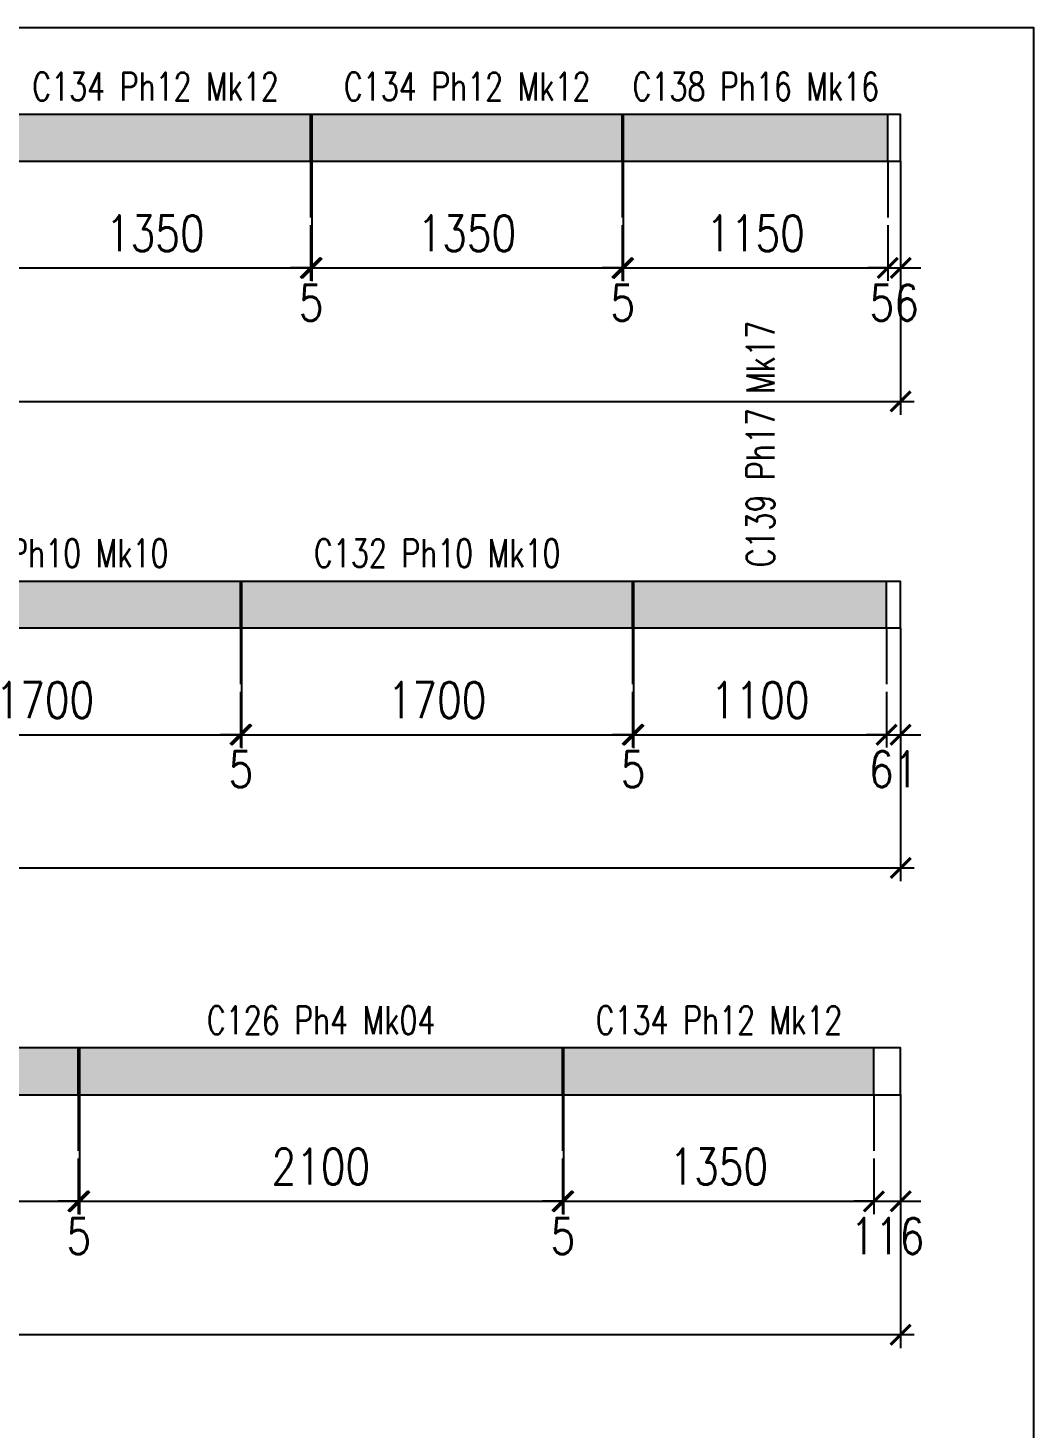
# Model space of a CAD drawing. Header units: millimetres. Extents: x -56 to 421004, y -1 to 91234.
# Drawn here: x 146962 to 151337, y 71747 to 77834 of the extents above; entities that cross this region are included whole.
import ezdxf
from ezdxf.enums import TextEntityAlignment as Align

# ---------------------------------------------------------------- set-up
doc = ezdxf.new("R2010")
doc.units = ezdxf.units.MM
doc.styles.add('EasyCutStyle', font='romans.shx', dxfattribs={"width": 0.8})
doc.styles.add('EasyCutStyleOptimezeBars', font='Romans.shx', dxfattribs={"width": 0.8})
doc.dimstyles.new('EasyCutDimOptimezeBars', dxfattribs={"dimscale": 57.971, "dimtxt": 2.7, "dimasz": 1.5, "dimexe": 1, "dimexo": 0, "dimgap": 1.25, "dimtad": 1, "dimdec": 1, "dimrnd": 0.5, "dimzin": 12, "dimdsep": 46, "dimtxsty": 'EasyCutStyleOptimezeBars', "dimblk": 'ARCHTICK', "dimblk1": 'ARCHTICK', "dimblk2": 'ARCHTICK', "dimcen": 1, "dimdle": 1, "dimclrd": 1, "dimclre": 1, "dimclrt": 3, "dimadec": 3, "dimazin": 0, "dimtfac": 1, "dimtdec": 1, "dimtix": 1, "dimtmove": 0, "dimatfit": 3, "dimfxl": 1, "dimtfill": 1, "dimtolj": 1, "dimtzin": 0, "dimarcsym": 0})

# ---------------------------------------------------------------- blocks, each defined once
blk = doc.blocks.new('_ArchTick')
at = {"color": 0, "linetype": 'ByBlock', "const_width": 0.15}
blk.add_lwpolyline([(-0.5, -0.5), (0.5, 0.5)], dxfattribs=at)
blk = doc.blocks.new('*D728')
at = {"color": 1, "lineweight": -2}
for p, q in [((146840.9, 77254.4), (146840.9, 76732.6)), ((148190.9, 77254.4), (148190.9, 76732.6)), ((146782.9, 76790.6), (148248.9, 76790.6))]:
    blk.add_line(p, q, dxfattribs=at)
at = {"layer": 'Defpoints', "color": 0}
for p in [(146840.9, 77254.4), (148190.9, 77254.4), (148190.9, 76790.6)]:
    blk.add_point(p, dxfattribs=at)
at = {"color": 1, "lineweight": -2, "xscale": 86.9637, "yscale": 86.9637, "zscale": 86.9637, "rotation": 180}
blk.add_blockref('_ArchTick', (146840.9, 76790.6), dxfattribs=at)
at = {"color": 1, "lineweight": -2, "xscale": 86.9637, "yscale": 86.9637, "zscale": 86.9637}
blk.add_blockref('_ArchTick', (148190.9, 76790.6), dxfattribs=at)
at = {"color": 3, "insert": (147515.9, 76941.3), "char_height": 156.53, "attachment_point": 5, "style": 'EasyCutStyleOptimezeBars', "bg_fill": 3, "box_fill_scale": 1.1, "bg_fill_color": 256, "bg_fill_true_color": 13158600, "bg_fill_transparency": 4259909}
blk.add_mtext('\\A1;1350', dxfattribs=at)
blk = doc.blocks.new('*D729')
at = {"color": 1, "lineweight": -2}
for p, q in [((148190.9, 77254.4), (148190.9, 76732.6)), ((148195.9, 77254.4), (148195.9, 76732.6)), ((148190.9, 76790.6), (148103.9, 76790.6)), ((148190.9, 76790.6), (148195.9, 76790.6)), ((148195.9, 76790.6), (148282.9, 76790.6))]:
    blk.add_line(p, q, dxfattribs=at)
at = {"layer": 'Defpoints', "color": 0}
for p in [(148190.9, 77254.4), (148195.9, 77254.4), (148195.9, 76790.6)]:
    blk.add_point(p, dxfattribs=at)
at = {"color": 1, "lineweight": -2, "xscale": 86.9637, "yscale": 86.9637, "zscale": 86.9637}
blk.add_blockref('_ArchTick', (148190.9, 76790.6), dxfattribs=at)
at = {"color": 1, "lineweight": -2, "xscale": 86.9637, "yscale": 86.9637, "zscale": 86.9637, "rotation": 180}
blk.add_blockref('_ArchTick', (148195.9, 76790.6), dxfattribs=at)
at = {"color": 3, "char_height": 156.53, "attachment_point": 5, "style": 'EasyCutStyleOptimezeBars', "bg_fill": 3, "box_fill_scale": 1.1, "bg_fill_color": 256, "bg_fill_true_color": 13158600}
for s, insert, bg_fill_transparency in [('\\A1;', (148193.4, 76993.5), 9502084), ('\\A1;5', (148193.4, 76639.8), 0)]:
    blk.add_mtext(s, dxfattribs=dict(at, insert=insert, bg_fill_transparency=bg_fill_transparency))
blk = doc.blocks.new('*D730')
at = {"color": 1, "lineweight": -2}
for p, q in [((148195.9, 77254.4), (148195.9, 76732.6)), ((149545.9, 77254.4), (149545.9, 76732.6)), ((148137.9, 76790.6), (149603.9, 76790.6))]:
    blk.add_line(p, q, dxfattribs=at)
at = {"layer": 'Defpoints', "color": 0}
for p in [(148195.9, 77254.4), (149545.9, 77254.4), (149545.9, 76790.6)]:
    blk.add_point(p, dxfattribs=at)
at = {"color": 1, "lineweight": -2, "xscale": 86.9637, "yscale": 86.9637, "zscale": 86.9637, "rotation": 180}
blk.add_blockref('_ArchTick', (148195.9, 76790.6), dxfattribs=at)
at = {"color": 1, "lineweight": -2, "xscale": 86.9637, "yscale": 86.9637, "zscale": 86.9637}
blk.add_blockref('_ArchTick', (149545.9, 76790.6), dxfattribs=at)
at = {"color": 3, "insert": (148870.9, 76941.3), "char_height": 156.53, "attachment_point": 5, "style": 'EasyCutStyleOptimezeBars', "bg_fill": 3, "box_fill_scale": 1.1, "bg_fill_color": 256, "bg_fill_true_color": 13158600, "bg_fill_transparency": 10955136}
blk.add_mtext('\\A1;1350', dxfattribs=at)
blk = doc.blocks.new('*D731')
at = {"color": 1, "lineweight": -2}
for p, q in [((149545.9, 77254.4), (149545.9, 76732.6)), ((149550.9, 77254.4), (149550.9, 76732.6)), ((149545.9, 76790.6), (149458.9, 76790.6)), ((149545.9, 76790.6), (149550.9, 76790.6)), ((149550.9, 76790.6), (149637.9, 76790.6))]:
    blk.add_line(p, q, dxfattribs=at)
at = {"layer": 'Defpoints', "color": 0}
for p in [(149545.9, 77254.4), (149550.9, 77254.4), (149550.9, 76790.6)]:
    blk.add_point(p, dxfattribs=at)
at = {"color": 1, "lineweight": -2, "xscale": 86.9637, "yscale": 86.9637, "zscale": 86.9637}
blk.add_blockref('_ArchTick', (149545.9, 76790.6), dxfattribs=at)
at = {"color": 1, "lineweight": -2, "xscale": 86.9637, "yscale": 86.9637, "zscale": 86.9637, "rotation": 180}
blk.add_blockref('_ArchTick', (149550.9, 76790.6), dxfattribs=at)
at = {"color": 3, "char_height": 156.53, "attachment_point": 5, "style": 'EasyCutStyleOptimezeBars', "bg_fill": 3, "box_fill_scale": 1.1, "bg_fill_color": 256, "bg_fill_true_color": 13158600}
for s, insert, bg_fill_transparency in [('\\A1;', (149548.4, 76993.5), 10964412), ('\\A1;5', (149548.4, 76639.8), 10960960)]:
    blk.add_mtext(s, dxfattribs=dict(at, insert=insert, bg_fill_transparency=bg_fill_transparency))
blk = doc.blocks.new('*D732')
at = {"color": 1, "lineweight": -2}
for p, q in [((149550.9, 77254.4), (149550.9, 76732.6)), ((150700.9, 77254.4), (150700.9, 76732.6)), ((149492.9, 76790.6), (150758.9, 76790.6))]:
    blk.add_line(p, q, dxfattribs=at)
at = {"layer": 'Defpoints', "color": 0}
for p in [(149550.9, 77254.4), (150700.9, 77254.4), (150700.9, 76790.6)]:
    blk.add_point(p, dxfattribs=at)
at = {"color": 1, "lineweight": -2, "xscale": 86.9637, "yscale": 86.9637, "zscale": 86.9637, "rotation": 180}
blk.add_blockref('_ArchTick', (149550.9, 76790.6), dxfattribs=at)
at = {"color": 1, "lineweight": -2, "xscale": 86.9637, "yscale": 86.9637, "zscale": 86.9637}
blk.add_blockref('_ArchTick', (150700.9, 76790.6), dxfattribs=at)
at = {"color": 3, "insert": (150125.9, 76941.3), "char_height": 156.53, "attachment_point": 5, "style": 'EasyCutStyleOptimezeBars', "bg_fill": 3, "box_fill_scale": 1.1, "bg_fill_color": 256, "bg_fill_true_color": 13158600, "bg_fill_transparency": 4259909}
blk.add_mtext('\\A1;1150', dxfattribs=at)
blk = doc.blocks.new('*D733')
at = {"color": 1, "lineweight": -2}
for p, q in [((150700.9, 77254.4), (150700.9, 76732.6)), ((150756.9, 77254.4), (150756.9, 76732.6)), ((150700.9, 76790.6), (150613.9, 76790.6)), ((150700.9, 76790.6), (150756.9, 76790.6)), ((150756.9, 76790.6), (150843.9, 76790.6))]:
    blk.add_line(p, q, dxfattribs=at)
at = {"layer": 'Defpoints', "color": 0}
for p in [(150700.9, 77254.4), (150756.9, 77254.4), (150756.9, 76790.6)]:
    blk.add_point(p, dxfattribs=at)
at = {"color": 1, "lineweight": -2, "xscale": 86.9637, "yscale": 86.9637, "zscale": 86.9637}
blk.add_blockref('_ArchTick', (150700.9, 76790.6), dxfattribs=at)
at = {"color": 1, "lineweight": -2, "xscale": 86.9637, "yscale": 86.9637, "zscale": 86.9637, "rotation": 180}
blk.add_blockref('_ArchTick', (150756.9, 76790.6), dxfattribs=at)
at = {"color": 3, "char_height": 156.53, "attachment_point": 5, "style": 'EasyCutStyleOptimezeBars', "bg_fill": 3, "box_fill_scale": 1.1, "bg_fill_color": 256, "bg_fill_true_color": 13158600}
for s, insert, bg_fill_transparency in [('\\A1;', (150728.9, 76993.5), 9502600), ('\\A1;56', (150728.9, 76639.8), 0)]:
    blk.add_mtext(s, dxfattribs=dict(at, insert=insert, bg_fill_transparency=bg_fill_transparency))
blk = doc.blocks.new('*D734')
at = {"color": 1, "lineweight": -2}
for p, q in [((138755.9, 77254.4), (138755.9, 76152.8)), ((150756.9, 77254.4), (150756.9, 76152.8)), ((138697.9, 76210.8), (150814.9, 76210.8))]:
    blk.add_line(p, q, dxfattribs=at)
at = {"layer": 'Defpoints', "color": 0}
for p in [(138755.9, 77254.4), (150756.9, 77254.4), (150756.9, 76210.8)]:
    blk.add_point(p, dxfattribs=at)
at = {"color": 1, "lineweight": -2, "xscale": 86.9637, "yscale": 86.9637, "zscale": 86.9637, "rotation": 180}
blk.add_blockref('_ArchTick', (138755.9, 76210.8), dxfattribs=at)
at = {"color": 1, "lineweight": -2, "xscale": 86.9637, "yscale": 86.9637, "zscale": 86.9637}
blk.add_blockref('_ArchTick', (150756.9, 76210.8), dxfattribs=at)
at = {"color": 3, "insert": (144756.4, 76361.5), "char_height": 156.53, "attachment_point": 5, "style": 'EasyCutStyleOptimezeBars', "bg_fill": 3, "box_fill_scale": 1.1, "bg_fill_color": 256, "bg_fill_true_color": 13158600, "bg_fill_transparency": 11020528}
blk.add_mtext('\\A1;12001', dxfattribs=at)
blk = doc.blocks.new('*D745')
at = {"color": 1, "lineweight": -2}
for p, q in [((146185.9, 75225.2), (146185.9, 74703.4)), ((147885.9, 75225.2), (147885.9, 74703.4)), ((146127.9, 74761.4), (147943.9, 74761.4))]:
    blk.add_line(p, q, dxfattribs=at)
at = {"layer": 'Defpoints', "color": 0}
for p in [(146185.9, 75225.2), (147885.9, 75225.2), (147885.9, 74761.4)]:
    blk.add_point(p, dxfattribs=at)
at = {"color": 1, "lineweight": -2, "xscale": 86.9637, "yscale": 86.9637, "zscale": 86.9637, "rotation": 180}
blk.add_blockref('_ArchTick', (146185.9, 74761.4), dxfattribs=at)
at = {"color": 1, "lineweight": -2, "xscale": 86.9637, "yscale": 86.9637, "zscale": 86.9637}
blk.add_blockref('_ArchTick', (147885.9, 74761.4), dxfattribs=at)
at = {"color": 3, "insert": (147035.9, 74912.1), "char_height": 156.53, "attachment_point": 5, "style": 'EasyCutStyleOptimezeBars', "bg_fill": 3, "box_fill_scale": 1.1, "bg_fill_color": 256, "bg_fill_true_color": 13158600, "bg_fill_transparency": 11580880}
blk.add_mtext('\\A1;1700', dxfattribs=at)
blk = doc.blocks.new('*D746')
at = {"color": 1, "lineweight": -2}
for p, q in [((147885.9, 75225.2), (147885.9, 74703.4)), ((147890.9, 75225.2), (147890.9, 74703.4)), ((147885.9, 74761.4), (147798.9, 74761.4)), ((147885.9, 74761.4), (147890.9, 74761.4)), ((147890.9, 74761.4), (147977.9, 74761.4))]:
    blk.add_line(p, q, dxfattribs=at)
at = {"layer": 'Defpoints', "color": 0}
for p in [(147885.9, 75225.2), (147890.9, 75225.2), (147890.9, 74761.4)]:
    blk.add_point(p, dxfattribs=at)
at = {"color": 1, "lineweight": -2, "xscale": 86.9637, "yscale": 86.9637, "zscale": 86.9637}
blk.add_blockref('_ArchTick', (147885.9, 74761.4), dxfattribs=at)
at = {"color": 1, "lineweight": -2, "xscale": 86.9637, "yscale": 86.9637, "zscale": 86.9637, "rotation": 180}
blk.add_blockref('_ArchTick', (147890.9, 74761.4), dxfattribs=at)
at = {"color": 3, "char_height": 156.53, "attachment_point": 5, "style": 'EasyCutStyleOptimezeBars', "bg_fill": 3, "box_fill_scale": 1.1, "bg_fill_color": 256, "bg_fill_true_color": 13158600}
for s, insert, bg_fill_transparency in [('\\A1;', (147888.4, 74964.3), 11589792), ('\\A1;5', (147888.4, 74610.7), 0)]:
    blk.add_mtext(s, dxfattribs=dict(at, insert=insert, bg_fill_transparency=bg_fill_transparency))
blk = doc.blocks.new('*D747')
at = {"color": 1, "lineweight": -2}
for p, q in [((147890.9, 75225.2), (147890.9, 74703.4)), ((149590.9, 75225.2), (149590.9, 74703.4)), ((147832.9, 74761.4), (149648.9, 74761.4))]:
    blk.add_line(p, q, dxfattribs=at)
at = {"layer": 'Defpoints', "color": 0}
for p in [(147890.9, 75225.2), (149590.9, 75225.2), (149590.9, 74761.4)]:
    blk.add_point(p, dxfattribs=at)
at = {"color": 1, "lineweight": -2, "xscale": 86.9637, "yscale": 86.9637, "zscale": 86.9637, "rotation": 180}
blk.add_blockref('_ArchTick', (147890.9, 74761.4), dxfattribs=at)
at = {"color": 1, "lineweight": -2, "xscale": 86.9637, "yscale": 86.9637, "zscale": 86.9637}
blk.add_blockref('_ArchTick', (149590.9, 74761.4), dxfattribs=at)
at = {"color": 3, "insert": (148740.9, 74912.1), "char_height": 156.53, "attachment_point": 5, "style": 'EasyCutStyleOptimezeBars', "bg_fill": 3, "box_fill_scale": 1.1, "bg_fill_color": 256, "bg_fill_true_color": 13158600, "bg_fill_transparency": 14878464}
blk.add_mtext('\\A1;1700', dxfattribs=at)
blk = doc.blocks.new('*D748')
at = {"color": 1, "lineweight": -2}
for p, q in [((149590.9, 75225.2), (149590.9, 74703.4)), ((149595.9, 75225.2), (149595.9, 74703.4)), ((149590.9, 74761.4), (149503.9, 74761.4)), ((149590.9, 74761.4), (149595.9, 74761.4)), ((149595.9, 74761.4), (149682.9, 74761.4))]:
    blk.add_line(p, q, dxfattribs=at)
at = {"layer": 'Defpoints', "color": 0}
for p in [(149590.9, 75225.2), (149595.9, 75225.2), (149595.9, 74761.4)]:
    blk.add_point(p, dxfattribs=at)
at = {"color": 1, "lineweight": -2, "xscale": 86.9637, "yscale": 86.9637, "zscale": 86.9637}
blk.add_blockref('_ArchTick', (149590.9, 74761.4), dxfattribs=at)
at = {"color": 1, "lineweight": -2, "xscale": 86.9637, "yscale": 86.9637, "zscale": 86.9637, "rotation": 180}
blk.add_blockref('_ArchTick', (149595.9, 74761.4), dxfattribs=at)
at = {"color": 3, "char_height": 156.53, "attachment_point": 5, "style": 'EasyCutStyleOptimezeBars', "bg_fill": 3, "box_fill_scale": 1.1, "bg_fill_color": 256, "bg_fill_true_color": 13158600, "bg_fill_transparency": 0}
for s, insert in [('\\A1;', (149593.4, 74964.3)), ('\\A1;5', (149593.4, 74610.7))]:
    blk.add_mtext(s, dxfattribs=dict(at, insert=insert))
blk = doc.blocks.new('*D749')
at = {"color": 1, "lineweight": -2}
for p, q in [((149595.9, 75225.2), (149595.9, 74703.4)), ((150695.9, 75225.2), (150695.9, 74703.4)), ((149537.9, 74761.4), (150753.9, 74761.4))]:
    blk.add_line(p, q, dxfattribs=at)
at = {"layer": 'Defpoints', "color": 0}
for p in [(149595.9, 75225.2), (150695.9, 75225.2), (150695.9, 74761.4)]:
    blk.add_point(p, dxfattribs=at)
at = {"color": 1, "lineweight": -2, "xscale": 86.9637, "yscale": 86.9637, "zscale": 86.9637, "rotation": 180}
blk.add_blockref('_ArchTick', (149595.9, 74761.4), dxfattribs=at)
at = {"color": 1, "lineweight": -2, "xscale": 86.9637, "yscale": 86.9637, "zscale": 86.9637}
blk.add_blockref('_ArchTick', (150695.9, 74761.4), dxfattribs=at)
at = {"color": 3, "insert": (150145.9, 74912.1), "char_height": 156.53, "attachment_point": 5, "style": 'EasyCutStyleOptimezeBars', "bg_fill": 3, "box_fill_scale": 1.1, "bg_fill_color": 256, "bg_fill_true_color": 13158600, "bg_fill_transparency": 11616400}
blk.add_mtext('\\A1;1100', dxfattribs=at)
blk = doc.blocks.new('*D750')
at = {"color": 1, "lineweight": -2}
for p, q in [((150695.9, 75225.2), (150695.9, 74703.4)), ((150756.9, 75225.2), (150756.9, 74703.4)), ((150695.9, 74761.4), (150608.9, 74761.4)), ((150695.9, 74761.4), (150756.9, 74761.4)), ((150756.9, 74761.4), (150843.9, 74761.4))]:
    blk.add_line(p, q, dxfattribs=at)
at = {"layer": 'Defpoints', "color": 0}
for p in [(150695.9, 75225.2), (150756.9, 75225.2), (150756.9, 74761.4)]:
    blk.add_point(p, dxfattribs=at)
at = {"color": 1, "lineweight": -2, "xscale": 86.9637, "yscale": 86.9637, "zscale": 86.9637}
blk.add_blockref('_ArchTick', (150695.9, 74761.4), dxfattribs=at)
at = {"color": 1, "lineweight": -2, "xscale": 86.9637, "yscale": 86.9637, "zscale": 86.9637, "rotation": 180}
blk.add_blockref('_ArchTick', (150756.9, 74761.4), dxfattribs=at)
at = {"color": 3, "char_height": 156.53, "attachment_point": 5, "style": 'EasyCutStyleOptimezeBars', "bg_fill": 3, "box_fill_scale": 1.1, "bg_fill_color": 256, "bg_fill_true_color": 13158600, "bg_fill_transparency": 0}
for s, insert in [('\\A1;', (150726.4, 74964.3)), ('\\A1;61', (150726.4, 74610.7))]:
    blk.add_mtext(s, dxfattribs=dict(at, insert=insert))
blk = doc.blocks.new('*D751')
at = {"color": 1, "lineweight": -2}
for p, q in [((138755.9, 75225.2), (138755.9, 74123.7)), ((150756.9, 75225.2), (150756.9, 74123.7)), ((138697.9, 74181.7), (150814.9, 74181.7))]:
    blk.add_line(p, q, dxfattribs=at)
at = {"layer": 'Defpoints', "color": 0}
for p in [(138755.9, 75225.2), (150756.9, 75225.2), (150756.9, 74181.7)]:
    blk.add_point(p, dxfattribs=at)
at = {"color": 1, "lineweight": -2, "xscale": 86.9637, "yscale": 86.9637, "zscale": 86.9637, "rotation": 180}
blk.add_blockref('_ArchTick', (138755.9, 74181.7), dxfattribs=at)
at = {"color": 1, "lineweight": -2, "xscale": 86.9637, "yscale": 86.9637, "zscale": 86.9637}
blk.add_blockref('_ArchTick', (150756.9, 74181.7), dxfattribs=at)
at = {"color": 3, "insert": (144756.4, 74332.4), "char_height": 156.53, "attachment_point": 5, "style": 'EasyCutStyleOptimezeBars', "bg_fill": 3, "box_fill_scale": 1.1, "bg_fill_color": 256, "bg_fill_true_color": 13158600, "bg_fill_transparency": 0}
blk.add_mtext('\\A1;12001', dxfattribs=at)
blk = doc.blocks.new('*D760')
at = {"color": 1, "lineweight": -2}
for p, q in [((145080.9, 73196.1), (145080.9, 72674.3)), ((147180.9, 73196.1), (147180.9, 72674.3)), ((145022.9, 72732.3), (147238.9, 72732.3))]:
    blk.add_line(p, q, dxfattribs=at)
at = {"layer": 'Defpoints', "color": 0}
for p in [(145080.9, 73196.1), (147180.9, 73196.1), (147180.9, 72732.3)]:
    blk.add_point(p, dxfattribs=at)
at = {"color": 1, "lineweight": -2, "xscale": 86.9637, "yscale": 86.9637, "zscale": 86.9637, "rotation": 180}
blk.add_blockref('_ArchTick', (145080.9, 72732.3), dxfattribs=at)
at = {"color": 1, "lineweight": -2, "xscale": 86.9637, "yscale": 86.9637, "zscale": 86.9637}
blk.add_blockref('_ArchTick', (147180.9, 72732.3), dxfattribs=at)
at = {"color": 3, "insert": (146130.9, 72883), "char_height": 156.53, "attachment_point": 5, "style": 'EasyCutStyleOptimezeBars', "bg_fill": 3, "box_fill_scale": 1.1, "bg_fill_color": 256, "bg_fill_true_color": 13158600, "bg_fill_transparency": 4259909}
blk.add_mtext('\\A1;2100', dxfattribs=at)
blk = doc.blocks.new('*D761')
at = {"color": 1, "lineweight": -2}
for p, q in [((147180.9, 73196.1), (147180.9, 72674.3)), ((147185.9, 73196.1), (147185.9, 72674.3)), ((147180.9, 72732.3), (147093.9, 72732.3)), ((147180.9, 72732.3), (147185.9, 72732.3)), ((147185.9, 72732.3), (147272.9, 72732.3))]:
    blk.add_line(p, q, dxfattribs=at)
at = {"layer": 'Defpoints', "color": 0}
for p in [(147180.9, 73196.1), (147185.9, 73196.1), (147185.9, 72732.3)]:
    blk.add_point(p, dxfattribs=at)
at = {"color": 1, "lineweight": -2, "xscale": 86.9637, "yscale": 86.9637, "zscale": 86.9637}
blk.add_blockref('_ArchTick', (147180.9, 72732.3), dxfattribs=at)
at = {"color": 1, "lineweight": -2, "xscale": 86.9637, "yscale": 86.9637, "zscale": 86.9637, "rotation": 180}
blk.add_blockref('_ArchTick', (147185.9, 72732.3), dxfattribs=at)
at = {"color": 3, "char_height": 156.53, "attachment_point": 5, "style": 'EasyCutStyleOptimezeBars', "bg_fill": 3, "box_fill_scale": 1.1, "bg_fill_color": 256, "bg_fill_true_color": 13158600}
for s, insert, bg_fill_transparency in [('\\A1;', (147183.4, 72935.2), 8755924), ('\\A1;5', (147183.4, 72581.5), 0)]:
    blk.add_mtext(s, dxfattribs=dict(at, insert=insert, bg_fill_transparency=bg_fill_transparency))
blk = doc.blocks.new('*D762')
at = {"color": 1, "lineweight": -2}
for p, q in [((147185.9, 73196.1), (147185.9, 72674.3)), ((149285.9, 73196.1), (149285.9, 72674.3)), ((147127.9, 72732.3), (149343.9, 72732.3))]:
    blk.add_line(p, q, dxfattribs=at)
at = {"layer": 'Defpoints', "color": 0}
for p in [(147185.9, 73196.1), (149285.9, 73196.1), (149285.9, 72732.3)]:
    blk.add_point(p, dxfattribs=at)
at = {"color": 1, "lineweight": -2, "xscale": 86.9637, "yscale": 86.9637, "zscale": 86.9637, "rotation": 180}
blk.add_blockref('_ArchTick', (147185.9, 72732.3), dxfattribs=at)
at = {"color": 1, "lineweight": -2, "xscale": 86.9637, "yscale": 86.9637, "zscale": 86.9637}
blk.add_blockref('_ArchTick', (149285.9, 72732.3), dxfattribs=at)
at = {"color": 3, "insert": (148235.9, 72883), "char_height": 156.53, "attachment_point": 5, "style": 'EasyCutStyleOptimezeBars', "bg_fill": 3, "box_fill_scale": 1.1, "bg_fill_color": 256, "bg_fill_true_color": 13158600, "bg_fill_transparency": 3221888}
blk.add_mtext('\\A1;2100', dxfattribs=at)
blk = doc.blocks.new('*D763')
at = {"color": 1, "lineweight": -2}
for p, q in [((149285.9, 73196.1), (149285.9, 72674.3)), ((149290.9, 73196.1), (149290.9, 72674.3)), ((149285.9, 72732.3), (149198.9, 72732.3)), ((149285.9, 72732.3), (149290.9, 72732.3)), ((149290.9, 72732.3), (149377.9, 72732.3))]:
    blk.add_line(p, q, dxfattribs=at)
at = {"layer": 'Defpoints', "color": 0}
for p in [(149285.9, 73196.1), (149290.9, 73196.1), (149290.9, 72732.3)]:
    blk.add_point(p, dxfattribs=at)
at = {"color": 1, "lineweight": -2, "xscale": 86.9637, "yscale": 86.9637, "zscale": 86.9637}
blk.add_blockref('_ArchTick', (149285.9, 72732.3), dxfattribs=at)
at = {"color": 1, "lineweight": -2, "xscale": 86.9637, "yscale": 86.9637, "zscale": 86.9637, "rotation": 180}
blk.add_blockref('_ArchTick', (149290.9, 72732.3), dxfattribs=at)
at = {"color": 3, "char_height": 156.53, "attachment_point": 5, "style": 'EasyCutStyleOptimezeBars', "bg_fill": 3, "box_fill_scale": 1.1, "bg_fill_color": 256, "bg_fill_true_color": 13158600}
for s, insert, bg_fill_transparency in [('\\A1;', (149288.4, 72935.2), 3231164), ('\\A1;5', (149288.4, 72581.5), 3227712)]:
    blk.add_mtext(s, dxfattribs=dict(at, insert=insert, bg_fill_transparency=bg_fill_transparency))
blk = doc.blocks.new('*D764')
at = {"color": 1, "lineweight": -2}
for p, q in [((149290.9, 73196.1), (149290.9, 72674.3)), ((150640.9, 73196.1), (150640.9, 72674.3)), ((149232.9, 72732.3), (150698.9, 72732.3))]:
    blk.add_line(p, q, dxfattribs=at)
at = {"layer": 'Defpoints', "color": 0}
for p in [(149290.9, 73196.1), (150640.9, 73196.1), (150640.9, 72732.3)]:
    blk.add_point(p, dxfattribs=at)
at = {"color": 1, "lineweight": -2, "xscale": 86.9637, "yscale": 86.9637, "zscale": 86.9637, "rotation": 180}
blk.add_blockref('_ArchTick', (149290.9, 72732.3), dxfattribs=at)
at = {"color": 1, "lineweight": -2, "xscale": 86.9637, "yscale": 86.9637, "zscale": 86.9637}
blk.add_blockref('_ArchTick', (150640.9, 72732.3), dxfattribs=at)
at = {"color": 3, "insert": (149965.9, 72883), "char_height": 156.53, "attachment_point": 5, "style": 'EasyCutStyleOptimezeBars', "bg_fill": 3, "box_fill_scale": 1.1, "bg_fill_color": 256, "bg_fill_true_color": 13158600, "bg_fill_transparency": 4259909}
blk.add_mtext('\\A1;1350', dxfattribs=at)
blk = doc.blocks.new('*D765')
at = {"color": 1, "lineweight": -2}
for p, q in [((150640.9, 73196.1), (150640.9, 72674.3)), ((150756.9, 73196.1), (150756.9, 72674.3)), ((150640.9, 72732.3), (150553.9, 72732.3)), ((150640.9, 72732.3), (150756.9, 72732.3)), ((150756.9, 72732.3), (150843.9, 72732.3))]:
    blk.add_line(p, q, dxfattribs=at)
at = {"layer": 'Defpoints', "color": 0}
for p in [(150640.9, 73196.1), (150756.9, 73196.1), (150756.9, 72732.3)]:
    blk.add_point(p, dxfattribs=at)
at = {"color": 1, "lineweight": -2, "xscale": 86.9637, "yscale": 86.9637, "zscale": 86.9637}
blk.add_blockref('_ArchTick', (150640.9, 72732.3), dxfattribs=at)
at = {"color": 1, "lineweight": -2, "xscale": 86.9637, "yscale": 86.9637, "zscale": 86.9637, "rotation": 180}
blk.add_blockref('_ArchTick', (150756.9, 72732.3), dxfattribs=at)
at = {"color": 3, "char_height": 156.53, "attachment_point": 5, "style": 'EasyCutStyleOptimezeBars', "bg_fill": 3, "box_fill_scale": 1.1, "bg_fill_color": 256, "bg_fill_true_color": 13158600}
for s, insert, bg_fill_transparency in [('\\A1;', (150698.9, 72935.2), 3246112), ('\\A1;116', (150698.9, 72581.5), 8756440)]:
    blk.add_mtext(s, dxfattribs=dict(at, insert=insert, bg_fill_transparency=bg_fill_transparency))
blk = doc.blocks.new('*D766')
at = {"color": 1, "lineweight": -2}
for p, q in [((138755.9, 73196.1), (138755.9, 72094.5)), ((150756.9, 73196.1), (150756.9, 72094.5)), ((138697.9, 72152.5), (150814.9, 72152.5))]:
    blk.add_line(p, q, dxfattribs=at)
at = {"layer": 'Defpoints', "color": 0}
for p in [(138755.9, 73196.1), (150756.9, 73196.1), (150756.9, 72152.5)]:
    blk.add_point(p, dxfattribs=at)
at = {"color": 1, "lineweight": -2, "xscale": 86.9637, "yscale": 86.9637, "zscale": 86.9637, "rotation": 180}
blk.add_blockref('_ArchTick', (138755.9, 72152.5), dxfattribs=at)
at = {"color": 1, "lineweight": -2, "xscale": 86.9637, "yscale": 86.9637, "zscale": 86.9637}
blk.add_blockref('_ArchTick', (150756.9, 72152.5), dxfattribs=at)
at = {"color": 3, "insert": (144756.4, 72303.2), "char_height": 156.53, "attachment_point": 5, "style": 'EasyCutStyleOptimezeBars', "bg_fill": 3, "box_fill_scale": 1.1, "bg_fill_color": 256, "bg_fill_true_color": 13158600, "bg_fill_transparency": 8756956}
blk.add_mtext('\\A1;12001', dxfattribs=at)

msp = doc.modelspace()

# ---------------------------------------------------------------- linework, layer by layer
at = {"color": 5}
msp.add_lwpolyline([(134117.84, 65659.21), (151336.65, 65659.21), (151336.65, 77834.13), (134117.84, 77834.13)], close=True, dxfattribs=at)
at = {"color": 231, "true_color": 0xfd58be}
for points in [[(138755.9, 77254.37), (150756.9, 77254.37), (150756.9, 77457.29), (138755.9, 77457.29)], [(138755.9, 75225.22), (150756.9, 75225.22), (150756.9, 75428.13), (138755.9, 75428.13)], [(138755.9, 73196.06), (150756.9, 73196.06), (150756.9, 73398.98), (138755.9, 73398.98)]]:
    msp.add_lwpolyline(points, close=True, dxfattribs=at)
at = {"color": 7}
for points in [[(146840.9, 77254.37), (148190.9, 77254.37), (148190.9, 77457.29), (146840.9, 77457.29)], [(148195.9, 77254.37), (149545.9, 77254.37), (149545.9, 77457.29), (148195.9, 77457.29)], [(149550.9, 77254.37), (150700.9, 77254.37), (150700.9, 77457.29), (149550.9, 77457.29)], [(146185.9, 75225.22), (147885.9, 75225.22), (147885.9, 75428.13), (146185.9, 75428.13)], [(147890.9, 75225.22), (149590.9, 75225.22), (149590.9, 75428.13), (147890.9, 75428.13)], [(149595.9, 75225.22), (150695.9, 75225.22), (150695.9, 75428.13), (149595.9, 75428.13)], [(145080.9, 73196.06), (147180.9, 73196.06), (147180.9, 73398.98), (145080.9, 73398.98)], [(147185.9, 73196.06), (149285.9, 73196.06), (149285.9, 73398.98), (147185.9, 73398.98)], [(149290.9, 73196.06), (150640.9, 73196.06), (150640.9, 73398.98), (149290.9, 73398.98)]]:
    msp.add_lwpolyline(points, close=True, dxfattribs=at)
at = {"color": 44, "true_color": 0x976517}
for points in [[(146840.9, 77254.37), (148190.9, 77254.37), (146840.9, 77457.29), (148190.9, 77457.29)], [(148195.9, 77254.37), (149545.9, 77254.37), (148195.9, 77457.29), (149545.9, 77457.29)], [(149290.9, 73196.06), (150640.9, 73196.06), (149290.9, 73398.98), (150640.9, 73398.98)]]:
    msp.add_solid(points, dxfattribs=at)
at = {"color": 34, "true_color": 0x945717}
msp.add_solid([(149550.9, 77254.37), (150700.9, 77254.37), (149550.9, 77457.29), (150700.9, 77457.29)], dxfattribs=at)
at = {"color": 44, "true_color": 0x9c7d17}
for points in [[(146185.9, 75225.22), (147885.9, 75225.22), (146185.9, 75428.13), (147885.9, 75428.13)], [(147890.9, 75225.22), (149590.9, 75225.22), (147890.9, 75428.13), (149590.9, 75428.13)]]:
    msp.add_solid(points, dxfattribs=at)
at = {"color": 34, "true_color": 0x935417}
msp.add_solid([(149595.9, 75225.22), (150695.9, 75225.22), (149595.9, 75428.13), (150695.9, 75428.13)], dxfattribs=at)
at = {"color": 54, "true_color": 0xa39a17}
for points in [[(145080.9, 73196.06), (147180.9, 73196.06), (145080.9, 73398.98), (147180.9, 73398.98)], [(147185.9, 73196.06), (149285.9, 73196.06), (147185.9, 73398.98), (149285.9, 73398.98)]]:
    msp.add_solid(points, dxfattribs=at)

# ---------------------------------------------------------------- texts
at = {"style": 'EasyCutStyle', "width": 0.75}
for s, p in [('C134 Ph12 Mk12', (147516.9, 77518.16)), ('C134 Ph12 Mk12', (148871.9, 77518.16)), ('C138 Ph16 Mk16', (150126.9, 77518.16)), ('C132 Ph10 Mk10', (147036.9, 75489.01)), ('C132 Ph10 Mk10', (148741.9, 75489.01)), ('C126 Ph4 Mk04', (148236.9, 73459.85)), ('C134 Ph12 Mk12', (149966.9, 73459.85))]:
    msp.add_text(s, height=121.7492, dxfattribs=at).set_placement(p, align=Align.CENTER)

# ---------------------------------------------------------------- next in the draw order: dimensions: what is measured, and where the dimension line sits
for base, p1, p2, picture, middle in [((148190.9, 76790.56), (146840.9, 77254.37), (148190.9, 77254.37), '*D728', (147515.9, 76941.3)), ((147885.9, 74761.41), (146185.9, 75225.22), (147885.9, 75225.22), '*D745', (147035.9, 74912.15)), ((147180.9, 72732.26), (145080.9, 73196.06), (147180.9, 73196.06), '*D760', (146130.9, 72882.99))]:
    dim = msp.add_linear_dim(base=base, p1=p1, p2=p2, dimstyle='EasyCutDimOptimezeBars', override={"dimscale": 57.9758, "dimtad": 1})
    dim.commit()
    dim.dimension.update_dxf_attribs({"geometry": picture, "text_midpoint": middle})

# ---------------------------------------------------------------- next in the draw order: dimensions: what is measured, and where the dimension line sits
for base, p1, p2, picture, middle in [((148195.9, 76790.56), (148190.9, 77254.37), (148195.9, 77254.37), '*D729', (148193.4, 76790.56)), ((147890.9, 74761.41), (147885.9, 75225.22), (147890.9, 75225.22), '*D746', (147888.4, 74761.41)), ((147185.9, 72732.26), (147180.9, 73196.06), (147185.9, 73196.06), '*D761', (147183.4, 72732.26))]:
    dim = msp.add_linear_dim(base=base, p1=p1, p2=p2, text='\\X<>', dimstyle='EasyCutDimOptimezeBars', override={"dimscale": 57.9758})
    dim.commit()
    dim.dimension.update_dxf_attribs({"geometry": picture, "text_midpoint": middle})

# ---------------------------------------------------------------- next in the draw order: dimensions: what is measured, and where the dimension line sits
for base, p1, p2, picture, middle in [((149545.9, 76790.56), (148195.9, 77254.37), (149545.9, 77254.37), '*D730', (148870.9, 76941.3)), ((149590.9, 74761.41), (147890.9, 75225.22), (149590.9, 75225.22), '*D747', (148740.9, 74912.15)), ((149285.9, 72732.26), (147185.9, 73196.06), (149285.9, 73196.06), '*D762', (148235.9, 72882.99))]:
    dim = msp.add_linear_dim(base=base, p1=p1, p2=p2, dimstyle='EasyCutDimOptimezeBars', override={"dimscale": 57.9758, "dimtad": 1})
    dim.commit()
    dim.dimension.update_dxf_attribs({"geometry": picture, "text_midpoint": middle})

# ---------------------------------------------------------------- next in the draw order: dimensions: what is measured, and where the dimension line sits
for base, p1, p2, picture, middle in [((149550.9, 76790.56), (149545.9, 77254.37), (149550.9, 77254.37), '*D731', (149548.4, 76790.56)), ((149595.9, 74761.41), (149590.9, 75225.22), (149595.9, 75225.22), '*D748', (149593.4, 74761.41)), ((149290.9, 72732.26), (149285.9, 73196.06), (149290.9, 73196.06), '*D763', (149288.4, 72732.26))]:
    dim = msp.add_linear_dim(base=base, p1=p1, p2=p2, text='\\X<>', dimstyle='EasyCutDimOptimezeBars', override={"dimscale": 57.9758})
    dim.commit()
    dim.dimension.update_dxf_attribs({"geometry": picture, "text_midpoint": middle})

# ---------------------------------------------------------------- next in the draw order: dimensions: what is measured, and where the dimension line sits
for base, p1, p2, picture, middle in [((150700.9, 76790.56), (149550.9, 77254.37), (150700.9, 77254.37), '*D732', (150125.9, 76941.3)), ((150695.9, 74761.41), (149595.9, 75225.22), (150695.9, 75225.22), '*D749', (150145.9, 74912.15)), ((150640.9, 72732.26), (149290.9, 73196.06), (150640.9, 73196.06), '*D764', (149965.9, 72882.99))]:
    dim = msp.add_linear_dim(base=base, p1=p1, p2=p2, dimstyle='EasyCutDimOptimezeBars', override={"dimscale": 57.9758, "dimtad": 1})
    dim.commit()
    dim.dimension.update_dxf_attribs({"geometry": picture, "text_midpoint": middle})

# ---------------------------------------------------------------- next in the draw order: dimensions: what is measured, and where the dimension line sits
for base, p1, p2, picture, middle in [((150756.9, 76790.56), (150700.9, 77254.37), (150756.9, 77254.37), '*D733', (150728.9, 76790.56)), ((150756.9, 74761.41), (150695.9, 75225.22), (150756.9, 75225.22), '*D750', (150726.4, 74761.41)), ((150756.9, 72732.26), (150640.9, 73196.06), (150756.9, 73196.06), '*D765', (150698.9, 72732.26))]:
    dim = msp.add_linear_dim(base=base, p1=p1, p2=p2, text='\\X<>', dimstyle='EasyCutDimOptimezeBars', override={"dimscale": 57.9758})
    dim.commit()
    dim.dimension.update_dxf_attribs({"geometry": picture, "text_midpoint": middle})

# ---------------------------------------------------------------- next in the draw order: dimensions: what is measured, and where the dimension line sits
for base, p1, p2, picture, middle in [((150756.9, 76210.81), (138755.9, 77254.37), (150756.9, 77254.37), '*D734', (144756.4, 76361.54)), ((150756.9, 74181.65), (138755.9, 75225.22), (150756.9, 75225.22), '*D751', (144756.4, 74332.39)), ((150756.9, 72152.5), (138755.9, 73196.06), (150756.9, 73196.06), '*D766', (144756.4, 72303.24))]:
    dim = msp.add_linear_dim(base=base, p1=p1, p2=p2, dimstyle='EasyCutDimOptimezeBars', override={"dimscale": 57.9758, "dimtad": 1})
    dim.commit()
    dim.dimension.update_dxf_attribs({"geometry": picture, "text_midpoint": middle})

# ---------------------------------------------------------------- next in the draw order: texts
msp.add_text('C139 Ph17 Mk17', height=121.7492, rotation=90, dxfattribs=at).set_placement((150146.9, 75489.01), align=Align.MIDDLE_LEFT)

doc.saveas('drawing.dxf')
